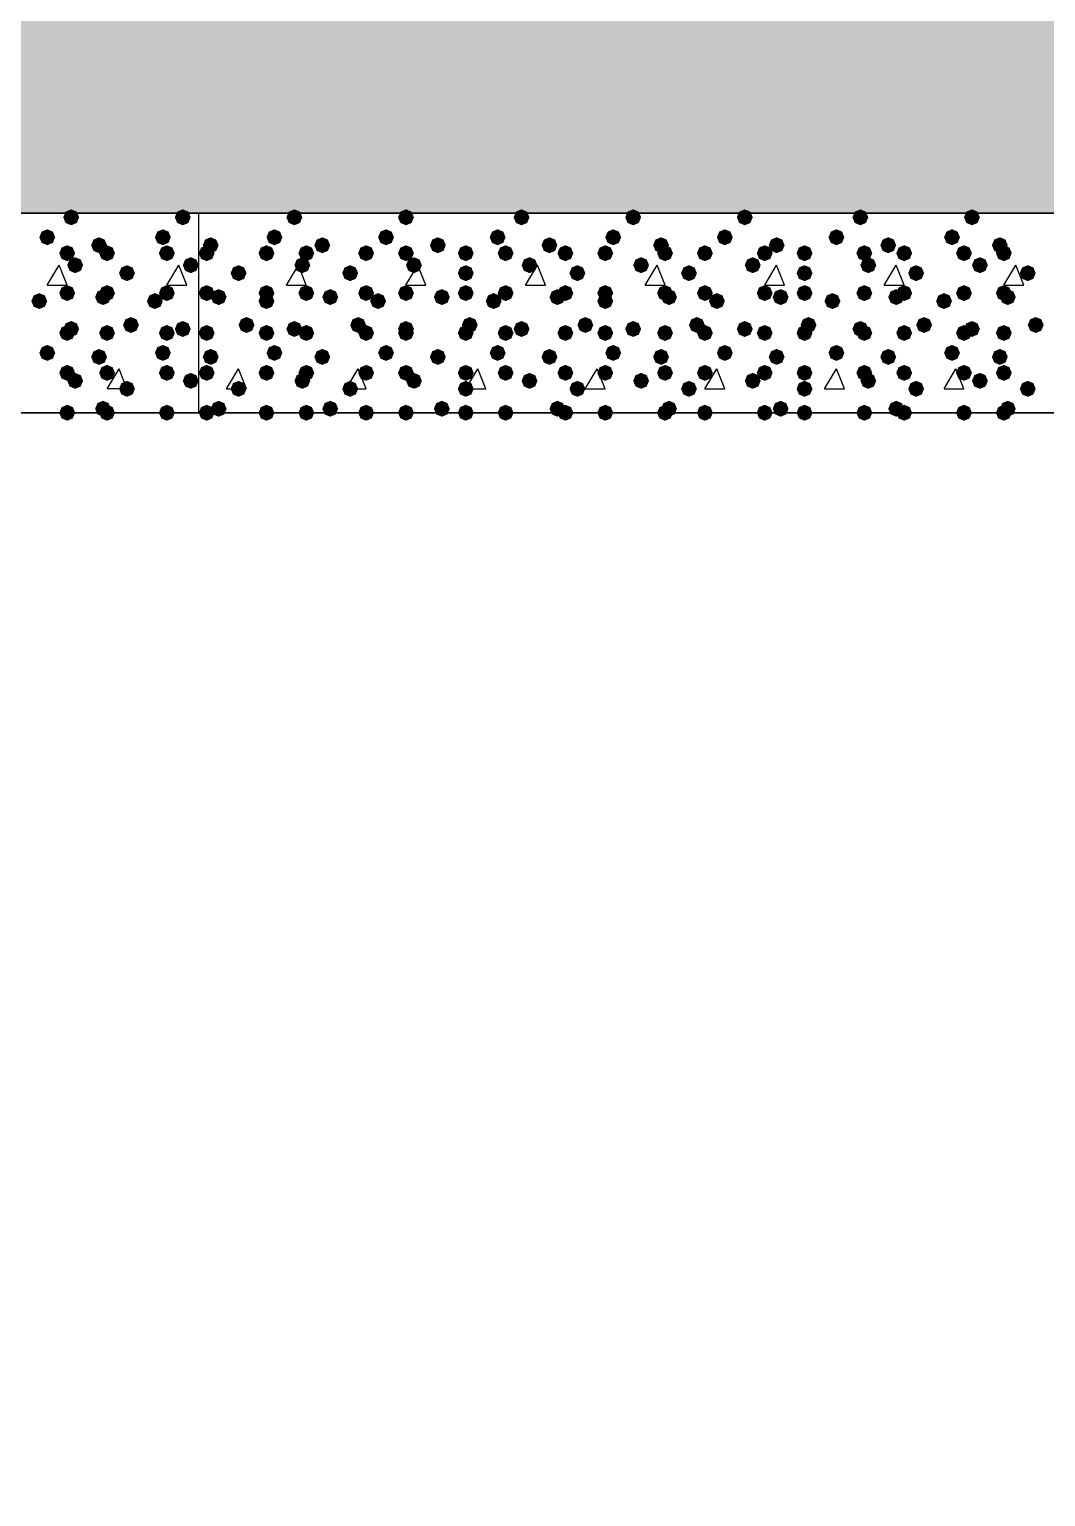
# Model space of a CAD drawing. Header units: millimetres. Extents: x 0 to 420, y 0 to 297.
# Drawn here: x 89.26 to 100.05, y 134.84 to 150.42 of the extents above; entities that cross this region are included whole.
import ezdxf

# ---------------------------------------------------------------- set-up
doc = ezdxf.new("R2010")
doc.units = ezdxf.units.MM
doc.layers.get('0').update_dxf_attribs({"linetype": 'CONTINUOUS'})

msp = doc.modelspace()

# ---------------------------------------------------------------- hatches: boundary and pattern name
at = {"true_color": 0x000008}
h = msp.add_hatch(color=0, dxfattribs=at)
h.paths.add_polyline_path([(379.603, 160.485667), (33.528, 160.485667), (379.603, 148.463)], flags=0)
h.paths.add_polyline_path([(33.528, 160.485667), (379.603, 148.463), (33.528, 148.463)], flags=0)
at = {"true_color": 0x000007}
for points in [[(89.789, 148.420667), (89.764129, 148.360871), (89.704333, 148.336), (89.644538, 148.360871), (89.619667, 148.420667), (89.644537, 148.480462), (89.704333, 148.505333), (89.764129, 148.480463)], [(90.974333, 148.420667), (90.949462, 148.360871), (90.889667, 148.336), (90.829871, 148.360871), (90.805, 148.420667), (90.829871, 148.480462), (90.889667, 148.505333), (90.949462, 148.480463)], [(89.535, 148.209), (89.510129, 148.149204), (89.450333, 148.124333), (89.390538, 148.149204), (89.365667, 148.209), (89.390537, 148.268796), (89.450333, 148.293667), (89.510129, 148.268796)], [(90.762667, 148.209), (90.737796, 148.149204), (90.678, 148.124333), (90.618204, 148.149204), (90.593333, 148.209), (90.618204, 148.268796), (90.678, 148.293667), (90.737796, 148.268796)], [(89.746667, 148.039667), (89.721796, 147.979871), (89.662, 147.955), (89.602204, 147.979871), (89.577333, 148.039667), (89.602204, 148.099462), (89.662, 148.124333), (89.721796, 148.099463)], [(90.085333, 148.124333), (90.060463, 148.064537), (90.000667, 148.039667), (89.940871, 148.064537), (89.916, 148.124333), (89.940871, 148.184129), (90.000667, 148.209), (90.060462, 148.184129)], [(90.17, 148.039667), (90.145129, 147.979871), (90.085333, 147.955), (90.025538, 147.979871), (90.000667, 148.039667), (90.025537, 148.099462), (90.085333, 148.124333), (90.145129, 148.099463)], [(90.805, 148.039667), (90.780129, 147.979871), (90.720333, 147.955), (90.660538, 147.979871), (90.635667, 148.039667), (90.660537, 148.099462), (90.720333, 148.124333), (90.780129, 148.099463)], [(89.831333, 147.912667), (89.806462, 147.852871), (89.746667, 147.828), (89.686871, 147.852871), (89.662, 147.912667), (89.686871, 147.972462), (89.746667, 147.997333), (89.806462, 147.972463)], [(91.059, 147.912667), (91.034129, 147.852871), (90.974333, 147.828), (90.914538, 147.852871), (90.889667, 147.912667), (90.914537, 147.972462), (90.974333, 147.997333), (91.034129, 147.972463)], [(90.381667, 147.828), (90.356796, 147.768204), (90.297, 147.743333), (90.237204, 147.768204), (90.212333, 147.828), (90.237204, 147.887796), (90.297, 147.912667), (90.356796, 147.887796)], [(89.746667, 147.616333), (89.721796, 147.556537), (89.662, 147.531667), (89.602204, 147.556537), (89.577333, 147.616333), (89.602204, 147.676129), (89.662, 147.701), (89.721796, 147.676129)], [(90.127667, 147.574), (90.102796, 147.514204), (90.043, 147.489333), (89.983204, 147.514204), (89.958333, 147.574), (89.983204, 147.633796), (90.043, 147.658667), (90.102796, 147.633796)], [(90.17, 147.616333), (90.145129, 147.556537), (90.085333, 147.531667), (90.025538, 147.556537), (90.000667, 147.616333), (90.025537, 147.676129), (90.085333, 147.701), (90.145129, 147.676129)], [(90.805, 147.616333), (90.780129, 147.556537), (90.720333, 147.531667), (90.660538, 147.556537), (90.635667, 147.616333), (90.660537, 147.676129), (90.720333, 147.701), (90.780129, 147.676129)], [(89.450333, 147.531667), (89.425463, 147.471871), (89.365667, 147.447), (89.305871, 147.471871), (89.281, 147.531667), (89.305871, 147.591462), (89.365667, 147.616333), (89.425462, 147.591463)], [(90.678, 147.531667), (90.653129, 147.471871), (90.593333, 147.447), (90.533537, 147.471871), (90.508667, 147.531667), (90.533537, 147.591462), (90.593333, 147.616333), (90.653129, 147.591463)], [(90.424, 147.277667), (90.399129, 147.217871), (90.339333, 147.193), (90.279538, 147.217871), (90.254667, 147.277667), (90.279537, 147.337462), (90.339333, 147.362333), (90.399129, 147.337463)], [(89.746667, 147.193), (89.721796, 147.133204), (89.662, 147.108333), (89.602204, 147.133204), (89.577333, 147.193), (89.602204, 147.252796), (89.662, 147.277667), (89.721796, 147.252796)], [(89.789, 147.235333), (89.764129, 147.175537), (89.704333, 147.150667), (89.644538, 147.175537), (89.619667, 147.235333), (89.644537, 147.295129), (89.704333, 147.32), (89.764129, 147.295129)], [(90.17, 147.193), (90.145129, 147.133204), (90.085333, 147.108333), (90.025538, 147.133204), (90.000667, 147.193), (90.025537, 147.252796), (90.085333, 147.277667), (90.145129, 147.252796)], [(90.805, 147.193), (90.780129, 147.133204), (90.720333, 147.108333), (90.660538, 147.133204), (90.635667, 147.193), (90.660537, 147.252796), (90.720333, 147.277667), (90.780129, 147.252796)], [(90.974333, 147.235333), (90.949462, 147.175537), (90.889667, 147.150667), (90.829871, 147.175537), (90.805, 147.235333), (90.829871, 147.295129), (90.889667, 147.32), (90.949462, 147.295129)], [(89.535, 146.981333), (89.510129, 146.921537), (89.450333, 146.896667), (89.390538, 146.921537), (89.365667, 146.981333), (89.390537, 147.041129), (89.450333, 147.066), (89.510129, 147.041129)], [(90.085333, 146.939), (90.060463, 146.879204), (90.000667, 146.854333), (89.940871, 146.879204), (89.916, 146.939), (89.940871, 146.998796), (90.000667, 147.023667), (90.060462, 146.998796)], [(90.762667, 146.981333), (90.737796, 146.921537), (90.678, 146.896667), (90.618204, 146.921537), (90.593333, 146.981333), (90.618204, 147.041129), (90.678, 147.066), (90.737796, 147.041129)], [(89.746667, 146.769667), (89.721796, 146.709871), (89.662, 146.685), (89.602204, 146.709871), (89.577333, 146.769667), (89.602204, 146.829462), (89.662, 146.854333), (89.721796, 146.829463)], [(89.831333, 146.685), (89.806462, 146.625204), (89.746667, 146.600333), (89.686871, 146.625204), (89.662, 146.685), (89.686871, 146.744796), (89.746667, 146.769667), (89.806462, 146.744796)], [(90.17, 146.769667), (90.145129, 146.709871), (90.085333, 146.685), (90.025538, 146.709871), (90.000667, 146.769667), (90.025537, 146.829462), (90.085333, 146.854333), (90.145129, 146.829463)], [(90.805, 146.769667), (90.780129, 146.709871), (90.720333, 146.685), (90.660538, 146.709871), (90.635667, 146.769667), (90.660537, 146.829462), (90.720333, 146.854333), (90.780129, 146.829463)], [(91.059, 146.685), (91.034129, 146.625204), (90.974333, 146.600333), (90.914538, 146.625204), (90.889667, 146.685), (90.914537, 146.744796), (90.974333, 146.769667), (91.034129, 146.744796)], [(90.381667, 146.600333), (90.356796, 146.540537), (90.297, 146.515667), (90.237204, 146.540537), (90.212333, 146.600333), (90.237204, 146.660129), (90.297, 146.685), (90.356796, 146.660129)], [(89.746667, 146.346333), (89.721796, 146.286537), (89.662, 146.261667), (89.602204, 146.286537), (89.577333, 146.346333), (89.602204, 146.406129), (89.662, 146.431), (89.721796, 146.406129)], [(90.127667, 146.388667), (90.102796, 146.328871), (90.043, 146.304), (89.983204, 146.328871), (89.958333, 146.388667), (89.983204, 146.448462), (90.043, 146.473333), (90.102796, 146.448463)], [(90.17, 146.346333), (90.145129, 146.286537), (90.085333, 146.261667), (90.025538, 146.286537), (90.000667, 146.346333), (90.025537, 146.406129), (90.085333, 146.431), (90.145129, 146.406129)], [(90.805, 146.346333), (90.780129, 146.286537), (90.720333, 146.261667), (90.660538, 146.286537), (90.635667, 146.346333), (90.660537, 146.406129), (90.720333, 146.431), (90.780129, 146.406129)]]:
    msp.add_hatch(color=0, dxfattribs=at).paths.add_polyline_path(points, flags=0)
at = {"true_color": 0x000008}
for points in [[(92.159667, 148.420667), (92.134796, 148.360871), (92.075, 148.336), (92.015204, 148.360871), (91.990333, 148.420667), (92.015204, 148.480462), (92.075, 148.505333), (92.134796, 148.480463)], [(93.345, 148.420667), (93.320129, 148.360871), (93.260333, 148.336), (93.200538, 148.360871), (93.175667, 148.420667), (93.200537, 148.480462), (93.260333, 148.505333), (93.320129, 148.480463)], [(94.572667, 148.420667), (94.547796, 148.360871), (94.488, 148.336), (94.428204, 148.360871), (94.403333, 148.420667), (94.428204, 148.480462), (94.488, 148.505333), (94.547796, 148.480463)], [(95.758, 148.420667), (95.733129, 148.360871), (95.673333, 148.336), (95.613537, 148.360871), (95.588667, 148.420667), (95.613537, 148.480462), (95.673333, 148.505333), (95.733129, 148.480463)], [(96.943333, 148.420667), (96.918463, 148.360871), (96.858667, 148.336), (96.798871, 148.360871), (96.774, 148.420667), (96.798871, 148.480462), (96.858667, 148.505333), (96.918462, 148.480463)], [(98.171, 148.420667), (98.146129, 148.360871), (98.086333, 148.336), (98.026537, 148.360871), (98.001667, 148.420667), (98.026537, 148.480462), (98.086333, 148.505333), (98.146129, 148.480463)], [(99.356333, 148.420667), (99.331463, 148.360871), (99.271667, 148.336), (99.211871, 148.360871), (99.187, 148.420667), (99.211871, 148.480462), (99.271667, 148.505333), (99.331462, 148.480463)], [(91.948, 148.209), (91.923129, 148.149204), (91.863333, 148.124333), (91.803537, 148.149204), (91.778667, 148.209), (91.803537, 148.268796), (91.863333, 148.293667), (91.923129, 148.268796)], [(93.133333, 148.209), (93.108463, 148.149204), (93.048667, 148.124333), (92.988871, 148.149204), (92.964, 148.209), (92.988871, 148.268796), (93.048667, 148.293667), (93.108462, 148.268796)], [(94.318667, 148.209), (94.293796, 148.149204), (94.234, 148.124333), (94.174204, 148.149204), (94.149333, 148.209), (94.174204, 148.268796), (94.234, 148.293667), (94.293796, 148.268796)], [(95.546333, 148.209), (95.521462, 148.149204), (95.461667, 148.124333), (95.401871, 148.149204), (95.377, 148.209), (95.401871, 148.268796), (95.461667, 148.293667), (95.521462, 148.268796)], [(96.731667, 148.209), (96.706796, 148.149204), (96.647, 148.124333), (96.587204, 148.149204), (96.562333, 148.209), (96.587204, 148.268796), (96.647, 148.293667), (96.706796, 148.268796)], [(97.917, 148.209), (97.892129, 148.149204), (97.832333, 148.124333), (97.772538, 148.149204), (97.747667, 148.209), (97.772537, 148.268796), (97.832333, 148.293667), (97.892129, 148.268796)], [(99.144667, 148.209), (99.119796, 148.149204), (99.06, 148.124333), (99.000204, 148.149204), (98.975333, 148.209), (99.000204, 148.268796), (99.06, 148.293667), (99.119796, 148.268796)], [(91.228333, 148.039667), (91.203463, 147.979871), (91.143667, 147.955), (91.083871, 147.979871), (91.059, 148.039667), (91.083871, 148.099462), (91.143667, 148.124333), (91.203462, 148.099463)], [(91.270667, 148.124333), (91.245796, 148.064537), (91.186, 148.039667), (91.126204, 148.064537), (91.101333, 148.124333), (91.126204, 148.184129), (91.186, 148.209), (91.245796, 148.184129)], [(91.863333, 148.039667), (91.838463, 147.979871), (91.778667, 147.955), (91.718871, 147.979871), (91.694, 148.039667), (91.718871, 148.099462), (91.778667, 148.124333), (91.838462, 148.099463)], [(92.286667, 148.039667), (92.261796, 147.979871), (92.202, 147.955), (92.142204, 147.979871), (92.117333, 148.039667), (92.142204, 148.099462), (92.202, 148.124333), (92.261796, 148.099463)], [(92.456, 148.124333), (92.431129, 148.064537), (92.371333, 148.039667), (92.311537, 148.064537), (92.286667, 148.124333), (92.311537, 148.184129), (92.371333, 148.209), (92.431129, 148.184129)], [(92.921667, 148.039667), (92.896796, 147.979871), (92.837, 147.955), (92.777204, 147.979871), (92.752333, 148.039667), (92.777204, 148.099462), (92.837, 148.124333), (92.896796, 148.099463)], [(93.345, 148.039667), (93.320129, 147.979871), (93.260333, 147.955), (93.200538, 147.979871), (93.175667, 148.039667), (93.200537, 148.099462), (93.260333, 148.124333), (93.320129, 148.099463)], [(93.683667, 148.124333), (93.658796, 148.064537), (93.599, 148.039667), (93.539204, 148.064537), (93.514333, 148.124333), (93.539204, 148.184129), (93.599, 148.209), (93.658796, 148.184129)], [(93.98, 148.039667), (93.955129, 147.979871), (93.895333, 147.955), (93.835538, 147.979871), (93.810667, 148.039667), (93.835537, 148.099462), (93.895333, 148.124333), (93.955129, 148.099463)], [(94.403333, 148.039667), (94.378463, 147.979871), (94.318667, 147.955), (94.258871, 147.979871), (94.234, 148.039667), (94.258871, 148.099462), (94.318667, 148.124333), (94.378462, 148.099463)], [(94.869, 148.124333), (94.844129, 148.064537), (94.784333, 148.039667), (94.724538, 148.064537), (94.699667, 148.124333), (94.724537, 148.184129), (94.784333, 148.209), (94.844129, 148.184129)], [(95.038333, 148.039667), (95.013463, 147.979871), (94.953667, 147.955), (94.893871, 147.979871), (94.869, 148.039667), (94.893871, 148.099462), (94.953667, 148.124333), (95.013462, 148.099463)], [(95.461667, 148.039667), (95.436796, 147.979871), (95.377, 147.955), (95.317204, 147.979871), (95.292333, 148.039667), (95.317204, 148.099462), (95.377, 148.124333), (95.436796, 148.099463)], [(96.054333, 148.124333), (96.029462, 148.064537), (95.969667, 148.039667), (95.909871, 148.064537), (95.885, 148.124333), (95.909871, 148.184129), (95.969667, 148.209), (96.029462, 148.184129)], [(96.096667, 148.039667), (96.071796, 147.979871), (96.012, 147.955), (95.952204, 147.979871), (95.927333, 148.039667), (95.952204, 148.099462), (96.012, 148.124333), (96.071796, 148.099463)], [(96.52, 148.039667), (96.495129, 147.979871), (96.435333, 147.955), (96.375538, 147.979871), (96.350667, 148.039667), (96.375537, 148.099462), (96.435333, 148.124333), (96.495129, 148.099463)], [(97.155, 148.039667), (97.130129, 147.979871), (97.070333, 147.955), (97.010538, 147.979871), (96.985667, 148.039667), (97.010537, 148.099462), (97.070333, 148.124333), (97.130129, 148.099463)], [(97.282, 148.124333), (97.257129, 148.064537), (97.197333, 148.039667), (97.137538, 148.064537), (97.112667, 148.124333), (97.137537, 148.184129), (97.197333, 148.209), (97.257129, 148.184129)], [(97.578333, 148.039667), (97.553463, 147.979871), (97.493667, 147.955), (97.433871, 147.979871), (97.409, 148.039667), (97.433871, 148.099462), (97.493667, 148.124333), (97.553462, 148.099463)], [(98.213333, 148.039667), (98.188463, 147.979871), (98.128667, 147.955), (98.068871, 147.979871), (98.044, 148.039667), (98.068871, 148.099462), (98.128667, 148.124333), (98.188462, 148.099463)], [(98.467333, 148.124333), (98.442463, 148.064537), (98.382667, 148.039667), (98.322871, 148.064537), (98.298, 148.124333), (98.322871, 148.184129), (98.382667, 148.209), (98.442462, 148.184129)], [(98.636667, 148.039667), (98.611796, 147.979871), (98.552, 147.955), (98.492204, 147.979871), (98.467333, 148.039667), (98.492204, 148.099462), (98.552, 148.124333), (98.611796, 148.099463)], [(99.271667, 148.039667), (99.246796, 147.979871), (99.187, 147.955), (99.127204, 147.979871), (99.102333, 148.039667), (99.127204, 148.099462), (99.187, 148.124333), (99.246796, 148.099463)], [(99.652667, 148.124333), (99.627796, 148.064537), (99.568, 148.039667), (99.508204, 148.064537), (99.483333, 148.124333), (99.508204, 148.184129), (99.568, 148.209), (99.627796, 148.184129)], [(99.695, 148.039667), (99.670129, 147.979871), (99.610333, 147.955), (99.550538, 147.979871), (99.525667, 148.039667), (99.550537, 148.099462), (99.610333, 148.124333), (99.670129, 148.099463)], [(92.244333, 147.912667), (92.219462, 147.852871), (92.159667, 147.828), (92.099871, 147.852871), (92.075, 147.912667), (92.099871, 147.972462), (92.159667, 147.997333), (92.219462, 147.972463)], [(93.429667, 147.912667), (93.404796, 147.852871), (93.345, 147.828), (93.285204, 147.852871), (93.260333, 147.912667), (93.285204, 147.972462), (93.345, 147.997333), (93.404796, 147.972463)], [(94.657333, 147.912667), (94.632463, 147.852871), (94.572667, 147.828), (94.512871, 147.852871), (94.488, 147.912667), (94.512871, 147.972462), (94.572667, 147.997333), (94.632462, 147.972463)], [(95.842667, 147.912667), (95.817796, 147.852871), (95.758, 147.828), (95.698204, 147.852871), (95.673333, 147.912667), (95.698204, 147.972462), (95.758, 147.997333), (95.817796, 147.972463)], [(97.028, 147.912667), (97.003129, 147.852871), (96.943333, 147.828), (96.883537, 147.852871), (96.858667, 147.912667), (96.883537, 147.972462), (96.943333, 147.997333), (97.003129, 147.972463)], [(98.255667, 147.912667), (98.230796, 147.852871), (98.171, 147.828), (98.111204, 147.852871), (98.086333, 147.912667), (98.111204, 147.972462), (98.171, 147.997333), (98.230796, 147.972463)], [(99.441, 147.912667), (99.416129, 147.852871), (99.356333, 147.828), (99.296537, 147.852871), (99.271667, 147.912667), (99.296537, 147.972462), (99.356333, 147.997333), (99.416129, 147.972463)], [(91.567, 147.828), (91.542129, 147.768204), (91.482333, 147.743333), (91.422538, 147.768204), (91.397667, 147.828), (91.422537, 147.887796), (91.482333, 147.912667), (91.542129, 147.887796)], [(92.752333, 147.828), (92.727463, 147.768204), (92.667667, 147.743333), (92.607871, 147.768204), (92.583, 147.828), (92.607871, 147.887796), (92.667667, 147.912667), (92.727462, 147.887796)], [(93.98, 147.828), (93.955129, 147.768204), (93.895333, 147.743333), (93.835538, 147.768204), (93.810667, 147.828), (93.835537, 147.887796), (93.895333, 147.912667), (93.955129, 147.887796)], [(95.165333, 147.828), (95.140463, 147.768204), (95.080667, 147.743333), (95.020871, 147.768204), (94.996, 147.828), (95.020871, 147.887796), (95.080667, 147.912667), (95.140462, 147.887796)], [(96.350667, 147.828), (96.325796, 147.768204), (96.266, 147.743333), (96.206204, 147.768204), (96.181333, 147.828), (96.206204, 147.887796), (96.266, 147.912667), (96.325796, 147.887796)], [(97.578333, 147.828), (97.553463, 147.768204), (97.493667, 147.743333), (97.433871, 147.768204), (97.409, 147.828), (97.433871, 147.887796), (97.493667, 147.912667), (97.553462, 147.887796)], [(98.763667, 147.828), (98.738796, 147.768204), (98.679, 147.743333), (98.619204, 147.768204), (98.594333, 147.828), (98.619204, 147.887796), (98.679, 147.912667), (98.738796, 147.887796)], [(99.949, 147.828), (99.924129, 147.768204), (99.864333, 147.743333), (99.804538, 147.768204), (99.779667, 147.828), (99.804537, 147.887796), (99.864333, 147.912667), (99.924129, 147.887796)], [(91.228333, 147.616333), (91.203463, 147.556537), (91.143667, 147.531667), (91.083871, 147.556537), (91.059, 147.616333), (91.083871, 147.676129), (91.143667, 147.701), (91.203462, 147.676129)], [(91.355333, 147.574), (91.330463, 147.514204), (91.270667, 147.489333), (91.210871, 147.514204), (91.186, 147.574), (91.210871, 147.633796), (91.270667, 147.658667), (91.330462, 147.633796)], [(91.863333, 147.616333), (91.838463, 147.556537), (91.778667, 147.531667), (91.718871, 147.556537), (91.694, 147.616333), (91.718871, 147.676129), (91.778667, 147.701), (91.838462, 147.676129)], [(92.286667, 147.616333), (92.261796, 147.556537), (92.202, 147.531667), (92.142204, 147.556537), (92.117333, 147.616333), (92.142204, 147.676129), (92.202, 147.701), (92.261796, 147.676129)], [(92.540667, 147.574), (92.515796, 147.514204), (92.456, 147.489333), (92.396204, 147.514204), (92.371333, 147.574), (92.396204, 147.633796), (92.456, 147.658667), (92.515796, 147.633796)], [(92.921667, 147.616333), (92.896796, 147.556537), (92.837, 147.531667), (92.777204, 147.556537), (92.752333, 147.616333), (92.777204, 147.676129), (92.837, 147.701), (92.896796, 147.676129)], [(93.345, 147.616333), (93.320129, 147.556537), (93.260333, 147.531667), (93.200538, 147.556537), (93.175667, 147.616333), (93.200537, 147.676129), (93.260333, 147.701), (93.320129, 147.676129)], [(93.726, 147.574), (93.701129, 147.514204), (93.641333, 147.489333), (93.581537, 147.514204), (93.556667, 147.574), (93.581537, 147.633796), (93.641333, 147.658667), (93.701129, 147.633796)], [(93.98, 147.616333), (93.955129, 147.556537), (93.895333, 147.531667), (93.835538, 147.556537), (93.810667, 147.616333), (93.835537, 147.676129), (93.895333, 147.701), (93.955129, 147.676129)], [(94.403333, 147.616333), (94.378463, 147.556537), (94.318667, 147.531667), (94.258871, 147.556537), (94.234, 147.616333), (94.258871, 147.676129), (94.318667, 147.701), (94.378462, 147.676129)], [(94.953667, 147.574), (94.928796, 147.514204), (94.869, 147.489333), (94.809204, 147.514204), (94.784333, 147.574), (94.809204, 147.633796), (94.869, 147.658667), (94.928796, 147.633796)], [(95.038333, 147.616333), (95.013463, 147.556537), (94.953667, 147.531667), (94.893871, 147.556537), (94.869, 147.616333), (94.893871, 147.676129), (94.953667, 147.701), (95.013462, 147.676129)], [(95.461667, 147.616333), (95.436796, 147.556537), (95.377, 147.531667), (95.317204, 147.556537), (95.292333, 147.616333), (95.317204, 147.676129), (95.377, 147.701), (95.436796, 147.676129)], [(96.096667, 147.616333), (96.071796, 147.556537), (96.012, 147.531667), (95.952204, 147.556537), (95.927333, 147.616333), (95.952204, 147.676129), (96.012, 147.701), (96.071796, 147.676129)], [(96.139, 147.574), (96.114129, 147.514204), (96.054333, 147.489333), (95.994538, 147.514204), (95.969667, 147.574), (95.994537, 147.633796), (96.054333, 147.658667), (96.114129, 147.633796)], [(96.52, 147.616333), (96.495129, 147.556537), (96.435333, 147.531667), (96.375538, 147.556537), (96.350667, 147.616333), (96.375537, 147.676129), (96.435333, 147.701), (96.495129, 147.676129)], [(97.155, 147.616333), (97.130129, 147.556537), (97.070333, 147.531667), (97.010538, 147.556537), (96.985667, 147.616333), (97.010537, 147.676129), (97.070333, 147.701), (97.130129, 147.676129)], [(97.324333, 147.574), (97.299462, 147.514204), (97.239667, 147.489333), (97.179871, 147.514204), (97.155, 147.574), (97.179871, 147.633796), (97.239667, 147.658667), (97.299462, 147.633796)], [(97.578333, 147.616333), (97.553463, 147.556537), (97.493667, 147.531667), (97.433871, 147.556537), (97.409, 147.616333), (97.433871, 147.676129), (97.493667, 147.701), (97.553462, 147.676129)], [(98.213333, 147.616333), (98.188463, 147.556537), (98.128667, 147.531667), (98.068871, 147.556537), (98.044, 147.616333), (98.068871, 147.676129), (98.128667, 147.701), (98.188462, 147.676129)], [(98.552, 147.574), (98.527129, 147.514204), (98.467333, 147.489333), (98.407538, 147.514204), (98.382667, 147.574), (98.407537, 147.633796), (98.467333, 147.658667), (98.527129, 147.633796)], [(98.636667, 147.616333), (98.611796, 147.556537), (98.552, 147.531667), (98.492204, 147.556537), (98.467333, 147.616333), (98.492204, 147.676129), (98.552, 147.701), (98.611796, 147.676129)], [(99.271667, 147.616333), (99.246796, 147.556537), (99.187, 147.531667), (99.127204, 147.556537), (99.102333, 147.616333), (99.127204, 147.676129), (99.187, 147.701), (99.246796, 147.676129)], [(99.695, 147.616333), (99.670129, 147.556537), (99.610333, 147.531667), (99.550538, 147.556537), (99.525667, 147.616333), (99.550537, 147.676129), (99.610333, 147.701), (99.670129, 147.676129)], [(99.737333, 147.574), (99.712463, 147.514204), (99.652667, 147.489333), (99.592871, 147.514204), (99.568, 147.574), (99.592871, 147.633796), (99.652667, 147.658667), (99.712462, 147.633796)], [(91.863333, 147.531667), (91.838463, 147.471871), (91.778667, 147.447), (91.718871, 147.471871), (91.694, 147.531667), (91.718871, 147.591462), (91.778667, 147.616333), (91.838462, 147.591463)], [(93.048667, 147.531667), (93.023796, 147.471871), (92.964, 147.447), (92.904204, 147.471871), (92.879333, 147.531667), (92.904204, 147.591462), (92.964, 147.616333), (93.023796, 147.591463)], [(94.276333, 147.531667), (94.251463, 147.471871), (94.191667, 147.447), (94.131871, 147.471871), (94.107, 147.531667), (94.131871, 147.591462), (94.191667, 147.616333), (94.251462, 147.591463)], [(95.461667, 147.531667), (95.436796, 147.471871), (95.377, 147.447), (95.317204, 147.471871), (95.292333, 147.531667), (95.317204, 147.591462), (95.377, 147.616333), (95.436796, 147.591463)], [(96.647, 147.531667), (96.622129, 147.471871), (96.562333, 147.447), (96.502538, 147.471871), (96.477667, 147.531667), (96.502537, 147.591462), (96.562333, 147.616333), (96.622129, 147.591463)], [(97.874667, 147.531667), (97.849796, 147.471871), (97.79, 147.447), (97.730204, 147.471871), (97.705333, 147.531667), (97.730204, 147.591462), (97.79, 147.616333), (97.849796, 147.591463)], [(99.06, 147.531667), (99.035129, 147.471871), (98.975333, 147.447), (98.915538, 147.471871), (98.890667, 147.531667), (98.915537, 147.591462), (98.975333, 147.616333), (99.035129, 147.591463)], [(91.651667, 147.277667), (91.626796, 147.217871), (91.567, 147.193), (91.507204, 147.217871), (91.482333, 147.277667), (91.507204, 147.337462), (91.567, 147.362333), (91.626796, 147.337463)], [(92.837, 147.277667), (92.812129, 147.217871), (92.752333, 147.193), (92.692538, 147.217871), (92.667667, 147.277667), (92.692537, 147.337462), (92.752333, 147.362333), (92.812129, 147.337463)], [(94.022333, 147.277667), (93.997463, 147.217871), (93.937667, 147.193), (93.877871, 147.217871), (93.853, 147.277667), (93.877871, 147.337462), (93.937667, 147.362333), (93.997462, 147.337463)], [(95.25, 147.277667), (95.225129, 147.217871), (95.165333, 147.193), (95.105538, 147.217871), (95.080667, 147.277667), (95.105537, 147.337462), (95.165333, 147.362333), (95.225129, 147.337463)], [(96.435333, 147.277667), (96.410463, 147.217871), (96.350667, 147.193), (96.290871, 147.217871), (96.266, 147.277667), (96.290871, 147.337462), (96.350667, 147.362333), (96.410462, 147.337463)], [(97.620667, 147.277667), (97.595796, 147.217871), (97.536, 147.193), (97.476204, 147.217871), (97.451333, 147.277667), (97.476204, 147.337462), (97.536, 147.362333), (97.595796, 147.337463)], [(98.848333, 147.277667), (98.823463, 147.217871), (98.763667, 147.193), (98.703871, 147.217871), (98.679, 147.277667), (98.703871, 147.337462), (98.763667, 147.362333), (98.823462, 147.337463)], [(100.033667, 147.277667), (100.008796, 147.217871), (99.949, 147.193), (99.889204, 147.217871), (99.864333, 147.277667), (99.889204, 147.337462), (99.949, 147.362333), (100.008796, 147.337463)], [(91.228333, 147.193), (91.203463, 147.133204), (91.143667, 147.108333), (91.083871, 147.133204), (91.059, 147.193), (91.083871, 147.252796), (91.143667, 147.277667), (91.203462, 147.252796)], [(91.863333, 147.193), (91.838463, 147.133204), (91.778667, 147.108333), (91.718871, 147.133204), (91.694, 147.193), (91.718871, 147.252796), (91.778667, 147.277667), (91.838462, 147.252796)], [(92.159667, 147.235333), (92.134796, 147.175537), (92.075, 147.150667), (92.015204, 147.175537), (91.990333, 147.235333), (92.015204, 147.295129), (92.075, 147.32), (92.134796, 147.295129)], [(92.286667, 147.193), (92.261796, 147.133204), (92.202, 147.108333), (92.142204, 147.133204), (92.117333, 147.193), (92.142204, 147.252796), (92.202, 147.277667), (92.261796, 147.252796)], [(92.921667, 147.193), (92.896796, 147.133204), (92.837, 147.108333), (92.777204, 147.133204), (92.752333, 147.193), (92.777204, 147.252796), (92.837, 147.277667), (92.896796, 147.252796)], [(93.345, 147.235333), (93.320129, 147.175537), (93.260333, 147.150667), (93.200538, 147.175537), (93.175667, 147.235333), (93.200537, 147.295129), (93.260333, 147.32), (93.320129, 147.295129)], [(93.345, 147.193), (93.320129, 147.133204), (93.260333, 147.108333), (93.200538, 147.133204), (93.175667, 147.193), (93.200537, 147.252796), (93.260333, 147.277667), (93.320129, 147.252796)], [(93.98, 147.193), (93.955129, 147.133204), (93.895333, 147.108333), (93.835538, 147.133204), (93.810667, 147.193), (93.835537, 147.252796), (93.895333, 147.277667), (93.955129, 147.252796)], [(94.403333, 147.193), (94.378463, 147.133204), (94.318667, 147.108333), (94.258871, 147.133204), (94.234, 147.193), (94.258871, 147.252796), (94.318667, 147.277667), (94.378462, 147.252796)], [(94.572667, 147.235333), (94.547796, 147.175537), (94.488, 147.150667), (94.428204, 147.175537), (94.403333, 147.235333), (94.428204, 147.295129), (94.488, 147.32), (94.547796, 147.295129)], [(95.038333, 147.193), (95.013463, 147.133204), (94.953667, 147.108333), (94.893871, 147.133204), (94.869, 147.193), (94.893871, 147.252796), (94.953667, 147.277667), (95.013462, 147.252796)], [(95.461667, 147.193), (95.436796, 147.133204), (95.377, 147.108333), (95.317204, 147.133204), (95.292333, 147.193), (95.317204, 147.252796), (95.377, 147.277667), (95.436796, 147.252796)], [(95.758, 147.235333), (95.733129, 147.175537), (95.673333, 147.150667), (95.613537, 147.175537), (95.588667, 147.235333), (95.613537, 147.295129), (95.673333, 147.32), (95.733129, 147.295129)], [(96.096667, 147.193), (96.071796, 147.133204), (96.012, 147.108333), (95.952204, 147.133204), (95.927333, 147.193), (95.952204, 147.252796), (96.012, 147.277667), (96.071796, 147.252796)], [(96.52, 147.193), (96.495129, 147.133204), (96.435333, 147.108333), (96.375538, 147.133204), (96.350667, 147.193), (96.375537, 147.252796), (96.435333, 147.277667), (96.495129, 147.252796)], [(96.943333, 147.235333), (96.918463, 147.175537), (96.858667, 147.150667), (96.798871, 147.175537), (96.774, 147.235333), (96.798871, 147.295129), (96.858667, 147.32), (96.918462, 147.295129)], [(97.155, 147.193), (97.130129, 147.133204), (97.070333, 147.108333), (97.010538, 147.133204), (96.985667, 147.193), (97.010537, 147.252796), (97.070333, 147.277667), (97.130129, 147.252796)], [(97.578333, 147.193), (97.553463, 147.133204), (97.493667, 147.108333), (97.433871, 147.133204), (97.409, 147.193), (97.433871, 147.252796), (97.493667, 147.277667), (97.553462, 147.252796)], [(98.171, 147.235333), (98.146129, 147.175537), (98.086333, 147.150667), (98.026537, 147.175537), (98.001667, 147.235333), (98.026537, 147.295129), (98.086333, 147.32), (98.146129, 147.295129)], [(98.213333, 147.193), (98.188463, 147.133204), (98.128667, 147.108333), (98.068871, 147.133204), (98.044, 147.193), (98.068871, 147.252796), (98.128667, 147.277667), (98.188462, 147.252796)], [(98.636667, 147.193), (98.611796, 147.133204), (98.552, 147.108333), (98.492204, 147.133204), (98.467333, 147.193), (98.492204, 147.252796), (98.552, 147.277667), (98.611796, 147.252796)], [(99.271667, 147.193), (99.246796, 147.133204), (99.187, 147.108333), (99.127204, 147.133204), (99.102333, 147.193), (99.127204, 147.252796), (99.187, 147.277667), (99.246796, 147.252796)], [(99.356333, 147.235333), (99.331463, 147.175537), (99.271667, 147.150667), (99.211871, 147.175537), (99.187, 147.235333), (99.211871, 147.295129), (99.271667, 147.32), (99.331462, 147.295129)], [(99.695, 147.193), (99.670129, 147.133204), (99.610333, 147.108333), (99.550538, 147.133204), (99.525667, 147.193), (99.550537, 147.252796), (99.610333, 147.277667), (99.670129, 147.252796)], [(91.270667, 146.939), (91.245796, 146.879204), (91.186, 146.854333), (91.126204, 146.879204), (91.101333, 146.939), (91.126204, 146.998796), (91.186, 147.023667), (91.245796, 146.998796)], [(91.948, 146.981333), (91.923129, 146.921537), (91.863333, 146.896667), (91.803537, 146.921537), (91.778667, 146.981333), (91.803537, 147.041129), (91.863333, 147.066), (91.923129, 147.041129)], [(92.456, 146.939), (92.431129, 146.879204), (92.371333, 146.854333), (92.311537, 146.879204), (92.286667, 146.939), (92.311537, 146.998796), (92.371333, 147.023667), (92.431129, 146.998796)], [(93.133333, 146.981333), (93.108463, 146.921537), (93.048667, 146.896667), (92.988871, 146.921537), (92.964, 146.981333), (92.988871, 147.041129), (93.048667, 147.066), (93.108462, 147.041129)], [(93.683667, 146.939), (93.658796, 146.879204), (93.599, 146.854333), (93.539204, 146.879204), (93.514333, 146.939), (93.539204, 146.998796), (93.599, 147.023667), (93.658796, 146.998796)], [(94.318667, 146.981333), (94.293796, 146.921537), (94.234, 146.896667), (94.174204, 146.921537), (94.149333, 146.981333), (94.174204, 147.041129), (94.234, 147.066), (94.293796, 147.041129)], [(94.869, 146.939), (94.844129, 146.879204), (94.784333, 146.854333), (94.724538, 146.879204), (94.699667, 146.939), (94.724537, 146.998796), (94.784333, 147.023667), (94.844129, 146.998796)], [(95.546333, 146.981333), (95.521462, 146.921537), (95.461667, 146.896667), (95.401871, 146.921537), (95.377, 146.981333), (95.401871, 147.041129), (95.461667, 147.066), (95.521462, 147.041129)], [(96.054333, 146.939), (96.029462, 146.879204), (95.969667, 146.854333), (95.909871, 146.879204), (95.885, 146.939), (95.909871, 146.998796), (95.969667, 147.023667), (96.029462, 146.998796)], [(96.731667, 146.981333), (96.706796, 146.921537), (96.647, 146.896667), (96.587204, 146.921537), (96.562333, 146.981333), (96.587204, 147.041129), (96.647, 147.066), (96.706796, 147.041129)], [(97.282, 146.939), (97.257129, 146.879204), (97.197333, 146.854333), (97.137538, 146.879204), (97.112667, 146.939), (97.137537, 146.998796), (97.197333, 147.023667), (97.257129, 146.998796)], [(97.917, 146.981333), (97.892129, 146.921537), (97.832333, 146.896667), (97.772538, 146.921537), (97.747667, 146.981333), (97.772537, 147.041129), (97.832333, 147.066), (97.892129, 147.041129)], [(98.467333, 146.939), (98.442463, 146.879204), (98.382667, 146.854333), (98.322871, 146.879204), (98.298, 146.939), (98.322871, 146.998796), (98.382667, 147.023667), (98.442462, 146.998796)], [(99.144667, 146.981333), (99.119796, 146.921537), (99.06, 146.896667), (99.000204, 146.921537), (98.975333, 146.981333), (99.000204, 147.041129), (99.06, 147.066), (99.119796, 147.041129)], [(99.652667, 146.939), (99.627796, 146.879204), (99.568, 146.854333), (99.508204, 146.879204), (99.483333, 146.939), (99.508204, 146.998796), (99.568, 147.023667), (99.627796, 146.998796)], [(91.228333, 146.769667), (91.203463, 146.709871), (91.143667, 146.685), (91.083871, 146.709871), (91.059, 146.769667), (91.083871, 146.829462), (91.143667, 146.854333), (91.203462, 146.829463)], [(91.863333, 146.769667), (91.838463, 146.709871), (91.778667, 146.685), (91.718871, 146.709871), (91.694, 146.769667), (91.718871, 146.829462), (91.778667, 146.854333), (91.838462, 146.829463)], [(92.244333, 146.685), (92.219462, 146.625204), (92.159667, 146.600333), (92.099871, 146.625204), (92.075, 146.685), (92.099871, 146.744796), (92.159667, 146.769667), (92.219462, 146.744796)], [(92.286667, 146.769667), (92.261796, 146.709871), (92.202, 146.685), (92.142204, 146.709871), (92.117333, 146.769667), (92.142204, 146.829462), (92.202, 146.854333), (92.261796, 146.829463)], [(92.921667, 146.769667), (92.896796, 146.709871), (92.837, 146.685), (92.777204, 146.709871), (92.752333, 146.769667), (92.777204, 146.829462), (92.837, 146.854333), (92.896796, 146.829463)], [(93.345, 146.769667), (93.320129, 146.709871), (93.260333, 146.685), (93.200538, 146.709871), (93.175667, 146.769667), (93.200537, 146.829462), (93.260333, 146.854333), (93.320129, 146.829463)], [(93.429667, 146.685), (93.404796, 146.625204), (93.345, 146.600333), (93.285204, 146.625204), (93.260333, 146.685), (93.285204, 146.744796), (93.345, 146.769667), (93.404796, 146.744796)], [(93.98, 146.769667), (93.955129, 146.709871), (93.895333, 146.685), (93.835538, 146.709871), (93.810667, 146.769667), (93.835537, 146.829462), (93.895333, 146.854333), (93.955129, 146.829463)], [(94.403333, 146.769667), (94.378463, 146.709871), (94.318667, 146.685), (94.258871, 146.709871), (94.234, 146.769667), (94.258871, 146.829462), (94.318667, 146.854333), (94.378462, 146.829463)], [(94.657333, 146.685), (94.632463, 146.625204), (94.572667, 146.600333), (94.512871, 146.625204), (94.488, 146.685), (94.512871, 146.744796), (94.572667, 146.769667), (94.632462, 146.744796)], [(95.038333, 146.769667), (95.013463, 146.709871), (94.953667, 146.685), (94.893871, 146.709871), (94.869, 146.769667), (94.893871, 146.829462), (94.953667, 146.854333), (95.013462, 146.829463)], [(95.461667, 146.769667), (95.436796, 146.709871), (95.377, 146.685), (95.317204, 146.709871), (95.292333, 146.769667), (95.317204, 146.829462), (95.377, 146.854333), (95.436796, 146.829463)], [(95.842667, 146.685), (95.817796, 146.625204), (95.758, 146.600333), (95.698204, 146.625204), (95.673333, 146.685), (95.698204, 146.744796), (95.758, 146.769667), (95.817796, 146.744796)], [(96.096667, 146.769667), (96.071796, 146.709871), (96.012, 146.685), (95.952204, 146.709871), (95.927333, 146.769667), (95.952204, 146.829462), (96.012, 146.854333), (96.071796, 146.829463)], [(96.52, 146.769667), (96.495129, 146.709871), (96.435333, 146.685), (96.375538, 146.709871), (96.350667, 146.769667), (96.375537, 146.829462), (96.435333, 146.854333), (96.495129, 146.829463)], [(97.028, 146.685), (97.003129, 146.625204), (96.943333, 146.600333), (96.883537, 146.625204), (96.858667, 146.685), (96.883537, 146.744796), (96.943333, 146.769667), (97.003129, 146.744796)], [(97.155, 146.769667), (97.130129, 146.709871), (97.070333, 146.685), (97.010538, 146.709871), (96.985667, 146.769667), (97.010537, 146.829462), (97.070333, 146.854333), (97.130129, 146.829463)], [(97.578333, 146.769667), (97.553463, 146.709871), (97.493667, 146.685), (97.433871, 146.709871), (97.409, 146.769667), (97.433871, 146.829462), (97.493667, 146.854333), (97.553462, 146.829463)], [(98.213333, 146.769667), (98.188463, 146.709871), (98.128667, 146.685), (98.068871, 146.709871), (98.044, 146.769667), (98.068871, 146.829462), (98.128667, 146.854333), (98.188462, 146.829463)], [(98.255667, 146.685), (98.230796, 146.625204), (98.171, 146.600333), (98.111204, 146.625204), (98.086333, 146.685), (98.111204, 146.744796), (98.171, 146.769667), (98.230796, 146.744796)], [(98.636667, 146.769667), (98.611796, 146.709871), (98.552, 146.685), (98.492204, 146.709871), (98.467333, 146.769667), (98.492204, 146.829462), (98.552, 146.854333), (98.611796, 146.829463)], [(99.271667, 146.769667), (99.246796, 146.709871), (99.187, 146.685), (99.127204, 146.709871), (99.102333, 146.769667), (99.127204, 146.829462), (99.187, 146.854333), (99.246796, 146.829463)], [(99.441, 146.685), (99.416129, 146.625204), (99.356333, 146.600333), (99.296537, 146.625204), (99.271667, 146.685), (99.296537, 146.744796), (99.356333, 146.769667), (99.416129, 146.744796)], [(99.695, 146.769667), (99.670129, 146.709871), (99.610333, 146.685), (99.550538, 146.709871), (99.525667, 146.769667), (99.550537, 146.829462), (99.610333, 146.854333), (99.670129, 146.829463)], [(91.567, 146.600333), (91.542129, 146.540537), (91.482333, 146.515667), (91.422538, 146.540537), (91.397667, 146.600333), (91.422537, 146.660129), (91.482333, 146.685), (91.542129, 146.660129)], [(92.752333, 146.600333), (92.727463, 146.540537), (92.667667, 146.515667), (92.607871, 146.540537), (92.583, 146.600333), (92.607871, 146.660129), (92.667667, 146.685), (92.727462, 146.660129)], [(93.98, 146.600333), (93.955129, 146.540537), (93.895333, 146.515667), (93.835538, 146.540537), (93.810667, 146.600333), (93.835537, 146.660129), (93.895333, 146.685), (93.955129, 146.660129)], [(95.165333, 146.600333), (95.140463, 146.540537), (95.080667, 146.515667), (95.020871, 146.540537), (94.996, 146.600333), (95.020871, 146.660129), (95.080667, 146.685), (95.140462, 146.660129)], [(96.350667, 146.600333), (96.325796, 146.540537), (96.266, 146.515667), (96.206204, 146.540537), (96.181333, 146.600333), (96.206204, 146.660129), (96.266, 146.685), (96.325796, 146.660129)], [(97.578333, 146.600333), (97.553463, 146.540537), (97.493667, 146.515667), (97.433871, 146.540537), (97.409, 146.600333), (97.433871, 146.660129), (97.493667, 146.685), (97.553462, 146.660129)], [(98.763667, 146.600333), (98.738796, 146.540537), (98.679, 146.515667), (98.619204, 146.540537), (98.594333, 146.600333), (98.619204, 146.660129), (98.679, 146.685), (98.738796, 146.660129)], [(99.949, 146.600333), (99.924129, 146.540537), (99.864333, 146.515667), (99.804538, 146.540537), (99.779667, 146.600333), (99.804537, 146.660129), (99.864333, 146.685), (99.924129, 146.660129)], [(91.228333, 146.346333), (91.203463, 146.286537), (91.143667, 146.261667), (91.083871, 146.286537), (91.059, 146.346333), (91.083871, 146.406129), (91.143667, 146.431), (91.203462, 146.406129)], [(91.355333, 146.388667), (91.330463, 146.328871), (91.270667, 146.304), (91.210871, 146.328871), (91.186, 146.388667), (91.210871, 146.448462), (91.270667, 146.473333), (91.330462, 146.448463)], [(91.863333, 146.346333), (91.838463, 146.286537), (91.778667, 146.261667), (91.718871, 146.286537), (91.694, 146.346333), (91.718871, 146.406129), (91.778667, 146.431), (91.838462, 146.406129)], [(92.286667, 146.346333), (92.261796, 146.286537), (92.202, 146.261667), (92.142204, 146.286537), (92.117333, 146.346333), (92.142204, 146.406129), (92.202, 146.431), (92.261796, 146.406129)], [(92.540667, 146.388667), (92.515796, 146.328871), (92.456, 146.304), (92.396204, 146.328871), (92.371333, 146.388667), (92.396204, 146.448462), (92.456, 146.473333), (92.515796, 146.448463)], [(92.921667, 146.346333), (92.896796, 146.286537), (92.837, 146.261667), (92.777204, 146.286537), (92.752333, 146.346333), (92.777204, 146.406129), (92.837, 146.431), (92.896796, 146.406129)], [(93.345, 146.346333), (93.320129, 146.286537), (93.260333, 146.261667), (93.200538, 146.286537), (93.175667, 146.346333), (93.200537, 146.406129), (93.260333, 146.431), (93.320129, 146.406129)], [(93.726, 146.388667), (93.701129, 146.328871), (93.641333, 146.304), (93.581537, 146.328871), (93.556667, 146.388667), (93.581537, 146.448462), (93.641333, 146.473333), (93.701129, 146.448463)], [(93.98, 146.346333), (93.955129, 146.286537), (93.895333, 146.261667), (93.835538, 146.286537), (93.810667, 146.346333), (93.835537, 146.406129), (93.895333, 146.431), (93.955129, 146.406129)], [(94.403333, 146.346333), (94.378463, 146.286537), (94.318667, 146.261667), (94.258871, 146.286537), (94.234, 146.346333), (94.258871, 146.406129), (94.318667, 146.431), (94.378462, 146.406129)], [(94.953667, 146.388667), (94.928796, 146.328871), (94.869, 146.304), (94.809204, 146.328871), (94.784333, 146.388667), (94.809204, 146.448462), (94.869, 146.473333), (94.928796, 146.448463)], [(95.038333, 146.346333), (95.013463, 146.286537), (94.953667, 146.261667), (94.893871, 146.286537), (94.869, 146.346333), (94.893871, 146.406129), (94.953667, 146.431), (95.013462, 146.406129)], [(95.461667, 146.346333), (95.436796, 146.286537), (95.377, 146.261667), (95.317204, 146.286537), (95.292333, 146.346333), (95.317204, 146.406129), (95.377, 146.431), (95.436796, 146.406129)], [(96.096667, 146.346333), (96.071796, 146.286537), (96.012, 146.261667), (95.952204, 146.286537), (95.927333, 146.346333), (95.952204, 146.406129), (96.012, 146.431), (96.071796, 146.406129)], [(96.139, 146.388667), (96.114129, 146.328871), (96.054333, 146.304), (95.994538, 146.328871), (95.969667, 146.388667), (95.994537, 146.448462), (96.054333, 146.473333), (96.114129, 146.448463)], [(96.52, 146.346333), (96.495129, 146.286537), (96.435333, 146.261667), (96.375538, 146.286537), (96.350667, 146.346333), (96.375537, 146.406129), (96.435333, 146.431), (96.495129, 146.406129)], [(97.155, 146.346333), (97.130129, 146.286537), (97.070333, 146.261667), (97.010538, 146.286537), (96.985667, 146.346333), (97.010537, 146.406129), (97.070333, 146.431), (97.130129, 146.406129)], [(97.324333, 146.388667), (97.299462, 146.328871), (97.239667, 146.304), (97.179871, 146.328871), (97.155, 146.388667), (97.179871, 146.448462), (97.239667, 146.473333), (97.299462, 146.448463)], [(97.578333, 146.346333), (97.553463, 146.286537), (97.493667, 146.261667), (97.433871, 146.286537), (97.409, 146.346333), (97.433871, 146.406129), (97.493667, 146.431), (97.553462, 146.406129)], [(98.213333, 146.346333), (98.188463, 146.286537), (98.128667, 146.261667), (98.068871, 146.286537), (98.044, 146.346333), (98.068871, 146.406129), (98.128667, 146.431), (98.188462, 146.406129)], [(98.552, 146.388667), (98.527129, 146.328871), (98.467333, 146.304), (98.407538, 146.328871), (98.382667, 146.388667), (98.407537, 146.448462), (98.467333, 146.473333), (98.527129, 146.448463)], [(98.636667, 146.346333), (98.611796, 146.286537), (98.552, 146.261667), (98.492204, 146.286537), (98.467333, 146.346333), (98.492204, 146.406129), (98.552, 146.431), (98.611796, 146.406129)], [(99.271667, 146.346333), (99.246796, 146.286537), (99.187, 146.261667), (99.127204, 146.286537), (99.102333, 146.346333), (99.127204, 146.406129), (99.187, 146.431), (99.246796, 146.406129)], [(99.695, 146.346333), (99.670129, 146.286537), (99.610333, 146.261667), (99.550538, 146.286537), (99.525667, 146.346333), (99.550537, 146.406129), (99.610333, 146.431), (99.670129, 146.406129)], [(99.737333, 146.388667), (99.712463, 146.328871), (99.652667, 146.304), (99.592871, 146.328871), (99.568, 146.388667), (99.592871, 146.448462), (99.652667, 146.473333), (99.712462, 146.448463)]]:
    msp.add_hatch(color=0, dxfattribs=at).paths.add_polyline_path(points, flags=0)

# ---------------------------------------------------------------- linework, layer by layer
at = {"color": 0, "true_color": 0x000008}
msp.add_lwpolyline([(33.528, 160.485667), (379.603, 148.463), (33.528, 148.463)], close=True, dxfattribs=at)
at = {"color": 0, "true_color": 0x000007}
for points in [[(32.469667, 125.179667), (32.469667, 148.463), (380.661333, 148.463), (380.661333, 125.179667), (218.228333, 125.179667), (218.228333, 103.970667), (194.902667, 103.970667), (194.902667, 125.179667)], [(32.469667, 125.179667), (32.469667, 148.463), (380.661333, 148.463), (380.661333, 125.179667), (218.228333, 125.179667), (218.228333, 103.970667), (194.902667, 103.970667), (194.902667, 125.179667)], [(88.942333, 148.463), (88.942333, 146.346333), (91.059, 146.346333), (91.059, 148.463)]]:
    msp.add_lwpolyline(points, close=True, dxfattribs=at)
for points in [[(110.151333, 148.463), (91.059, 148.463)], [(89.450333, 147.701), (89.577333, 147.912667)], [(89.662, 147.701), (89.577333, 147.912667)], [(90.720333, 147.701), (90.847333, 147.912667)], [(90.932, 147.701), (90.847333, 147.912667)], [(89.450333, 147.701), (89.662, 147.701)], [(90.720333, 147.701), (90.932, 147.701)], [(90.297, 146.600333), (90.085333, 146.600333), (90.212333, 146.812)], [(90.297, 146.600333), (90.212333, 146.812)], [(91.059, 146.346333), (110.151333, 146.346333)]]:
    msp.add_lwpolyline(points, dxfattribs=at)
at = {"color": 0, "true_color": 0x000008}
for points in [[(91.990333, 147.701), (92.117333, 147.912667)], [(92.202, 147.701), (92.117333, 147.912667)], [(93.260333, 147.701), (93.387333, 147.912667)], [(93.472, 147.701), (93.387333, 147.912667)], [(94.530333, 147.701), (94.657333, 147.912667)], [(94.742, 147.701), (94.657333, 147.912667)], [(95.800333, 147.701), (95.927333, 147.912667)], [(96.012, 147.701), (95.927333, 147.912667)], [(97.070333, 147.701), (97.197333, 147.912667)], [(97.282, 147.701), (97.197333, 147.912667)], [(98.340333, 147.701), (98.467333, 147.912667)], [(98.552, 147.701), (98.467333, 147.912667)], [(99.610333, 147.701), (99.737333, 147.912667)], [(99.822, 147.701), (99.737333, 147.912667)], [(91.990333, 147.701), (92.202, 147.701)], [(93.260333, 147.701), (93.472, 147.701)], [(94.530333, 147.701), (94.742, 147.701)], [(95.800333, 147.701), (96.012, 147.701)], [(97.070333, 147.701), (97.282, 147.701)], [(98.340333, 147.701), (98.552, 147.701)], [(99.610333, 147.701), (99.822, 147.701)], [(91.355333, 146.600333), (91.482333, 146.812)], [(91.567, 146.600333), (91.482333, 146.812)], [(92.625333, 146.600333), (92.752333, 146.812)], [(92.837, 146.600333), (92.752333, 146.812)], [(93.895333, 146.600333), (94.022333, 146.812)], [(94.107, 146.600333), (94.022333, 146.812)], [(95.165333, 146.600333), (95.292333, 146.812)], [(95.377, 146.600333), (95.292333, 146.812)], [(96.435333, 146.600333), (96.562333, 146.812)], [(96.647, 146.600333), (96.562333, 146.812)], [(97.705333, 146.600333), (97.832333, 146.812)], [(97.917, 146.600333), (97.832333, 146.812)], [(98.975333, 146.600333), (99.102333, 146.812)], [(99.187, 146.600333), (99.102333, 146.812)], [(91.355333, 146.600333), (91.567, 146.600333)], [(92.625333, 146.600333), (92.837, 146.600333)], [(93.895333, 146.600333), (94.107, 146.600333)], [(95.165333, 146.600333), (95.377, 146.600333)], [(96.435333, 146.600333), (96.647, 146.600333)], [(97.705333, 146.600333), (97.917, 146.600333)], [(98.975333, 146.600333), (99.187, 146.600333)]]:
    msp.add_lwpolyline(points, dxfattribs=at)
at = {"color": 0, "true_color": 0x0000fd}
msp.add_lwpolyline([(216.111667, 127.296333), (378.544667, 127.296333), (378.544667, 146.346333), (34.586333, 146.346333), (34.586333, 127.296333), (197.019333, 127.296333), (197.019333, 106.087333), (216.111667, 106.087333)], close=True, dxfattribs=at)

doc.saveas('drawing.dxf')
